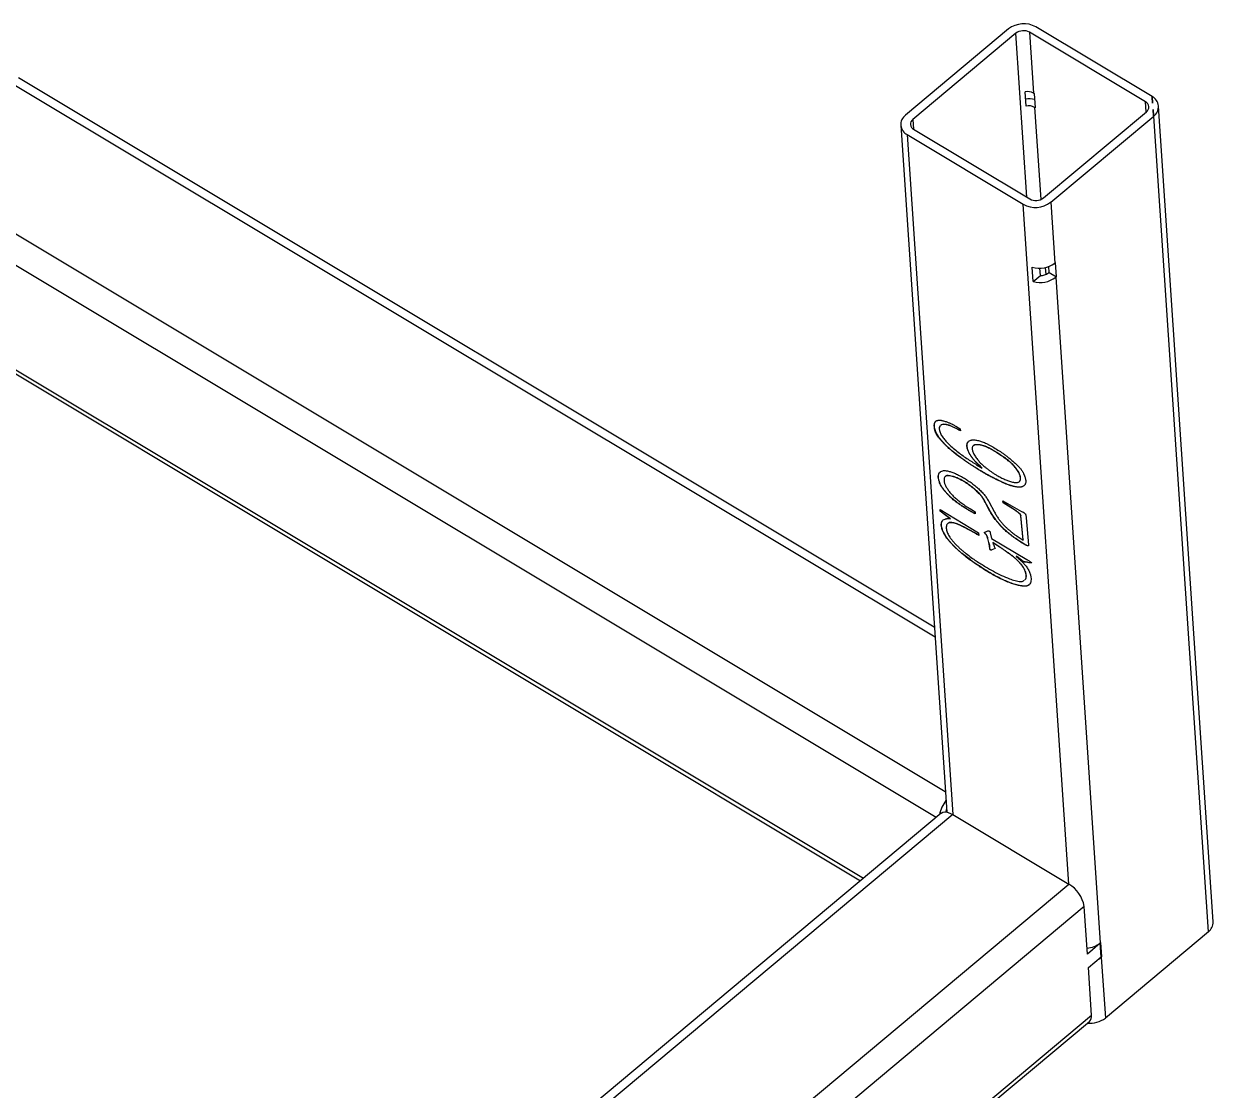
# Model space of a CAD drawing. Header units: millimetres. Extents: x -1590 to 1562, y -1082 to 1503.
# Drawn here: x 949 to 1562, y -146 to 404 of the extents above; entities that cross this region are included whole.
import ezdxf

# ---------------------------------------------------------------- set-up
doc = ezdxf.new("R2010")
doc.units = ezdxf.units.MM

msp = doc.modelspace()

# ---------------------------------------------------------------- linework, layer by layer
at = {"color": 7, "linetype": 'Continuous', "lineweight": 25}
for p, q in [((1456.41, 401.2), (1403.37, 356.79)), ((1460.14, 398.96), (1407.11, 354.55)), ((1526.97, 363.61), (1467.19, 399.49)), ((1467.19, 399.49), (1469.3, 368.11)), ((1530.29, 366.38), (1470.51, 402.27)), ((1418.19, 92.93), (946.69, 375.96)), ((1465.47, 361.51), (1464.98, 368.79)), ((1469.3, 368.11), (1469.67, 367.89)), ((1469.67, 367.89), (1470.16, 360.6)), ((1530.3, 366.28), (1530.29, 366.29)), ((1530.29, 366.29), (1530.29, 366.29)), ((1530.29, 366.29), (1530.56, 363.03)), ((1530.57, 363.04), (1530.3, 366.28)), ((1530.3, 366.21), (1530.3, 366.28)), ((1530.3, 366.21), (1530.3, 366.22)), ((1530.57, 363.04), (1530.3, 366.21)), ((1530.56, 363.03), (1530.57, 363.04)), ((1561.78, -58.78), (1533.63, 361.5)), ((1470.16, 360.6), (1469.78, 360.83)), ((1474.36, 314.18), (1527.39, 358.59)), ((1478.1, 311.94), (1531.13, 356.35)), ((1530.85, 359.7), (1530.84, 359.7)), ((1530.84, 359.7), (1531.12, 356.44)), ((1531.13, 356.45), (1530.85, 359.7)), ((1530.86, 359.63), (1530.85, 359.7)), ((1530.86, 359.63), (1530.85, 359.63)), ((1531.12, 356.45), (1530.86, 359.63)), ((1531.12, 356.44), (1531.13, 356.45)), ((1559.28, -63.93), (1531.13, 356.35)), ((1400.87, 351.64), (1424.57, -2.24)), ((1407.53, 349.53), (1467.31, 313.65)), ((1404.22, 346.75), (1463.99, 310.87)), ((1478.1, 311.94), (1480.2, 280.56)), ((1469.13, 271.12), (1468.64, 278.4)), ((1472.8, 274.19), (1472.55, 277.91)), ((1476.95, 275.51), (1477.28, 275.79)), ((1477.28, 275.79), (1477.08, 278.77)), ((1477.28, 275.79), (1481.02, 273.55)), ((1480.53, 280.83), (1480.2, 280.56)), ((1481.02, 273.55), (1480.53, 280.83)), ((1469.13, 271.12), (1472.8, 274.19)), ((1480.69, 273.27), (1481.02, 273.55)), ((1480.69, 273.27), (1503.65, -69.68)), ((888.65, 257.44), (1380.17, -37.61)), ((1418.23, 196.75), (1418.16, 196.7)), ((1429.19, 196.59), (1431.53, 195.18)), ((1431.53, 195.18), (1431.59, 194.23)), ((1435.08, 186.18), (1435.01, 186.13)), ((1444.4, 186.18), (1444.33, 186.12)), ((1439.89, 174.94), (1439.83, 174.89)), ((1439.99, 176.69), (1442.84, 174.92)), ((1442.9, 174.98), (1442.84, 174.92)), ((1420.28, 170.39), (1420.21, 170.34)), ((1429.34, 170.14), (1429.28, 170.09)), ((1462.58, 170.2), (1462.52, 170.14)), ((1421.12, 153.59), (1440.93, 141.7)), ((1421.18, 152.77), (1421.12, 153.59)), ((1421.25, 152.82), (1421.2, 153.54)), ((1432.5, 155.49), (1432.43, 155.43)), ((1436.74, 153.9), (1439.16, 152.39)), ((1444.43, 157.47), (1444.36, 157.42)), ((1446.46, 153.46), (1444.36, 157.42)), ((1446.52, 153.52), (1444.43, 157.47)), ((1446.52, 153.52), (1446.46, 153.46)), ((1446.47, 157.4), (1448.96, 152.68)), ((1453.5, 158.11), (1463.13, 152.66)), ((1453.57, 157.15), (1453.5, 158.11)), ((1453.63, 157.21), (1453.57, 157.15)), ((1459.95, 153.06), (1453.57, 157.15)), ((1453.63, 157.21), (1453.58, 158.06)), ((1460.02, 153.11), (1453.63, 157.21)), ((1460.02, 153.11), (1459.95, 153.06)), ((1421.25, 152.82), (1421.18, 152.77)), ((1426.42, 148.83), (1421.18, 152.77)), ((1426.49, 148.89), (1421.25, 152.82)), ((1425.29, 148.98), (1426.42, 148.83)), ((1426.49, 148.89), (1426.42, 148.83)), ((1439.16, 152.39), (1439.23, 151.35)), ((1462.72, 150.5), (1462.65, 150.44)), ((1463.91, 137.92), (1462.65, 150.44)), ((1463.97, 137.98), (1462.72, 150.5)), ((1465.46, 149.28), (1466.74, 135.43)), ((1421.87, 145.54), (1421.8, 145.49)), ((1440.93, 141.7), (1441.1, 140.21)), ((1443.93, 141.81), (1445.78, 142.67)), ((1444.7, 140.95), (1443.93, 141.81)), ((1444.76, 141), (1444.01, 141.84)), ((1444.76, 141), (1444.7, 140.95)), ((1446.86, 142.15), (1446.97, 141.63)), ((1446.97, 141.63), (1447.58, 138.76)), ((1445.76, 138.7), (1445.69, 138.64)), ((1446.18, 136.64), (1445.69, 138.64)), ((1446.25, 136.69), (1445.76, 138.7)), ((1446.25, 136.69), (1446.18, 136.64)), ((1446.63, 134.99), (1446.18, 136.64)), ((1446.7, 135.05), (1446.25, 136.69)), ((1446.7, 135.05), (1446.63, 134.99)), ((1446.74, 133.35), (1446.63, 134.99)), ((1446.81, 133.4), (1446.7, 135.05)), ((1447.58, 138.76), (1465.78, 127.84)), ((1448.36, 136.55), (1448.29, 136.49)), ((1450.49, 135.1), (1448.29, 136.49)), ((1450.56, 135.16), (1448.36, 136.55)), ((1450.56, 135.16), (1450.49, 135.1)), ((1460.15, 138.63), (1460.08, 138.57)), ((1460.83, 139.9), (1463.91, 137.92)), ((1463.97, 137.98), (1463.91, 137.92)), ((1446.81, 133.4), (1446.74, 133.35)), ((1449.53, 133.57), (1447.77, 132.79)), ((1447.83, 132.85), (1447.77, 132.79)), ((1449.52, 133.59), (1447.83, 132.85)), ((1449.05, 134.65), (1449.53, 133.57)), ((1460.47, 129.54), (1460.41, 129.48)), ((1463.07, 127.5), (1460.41, 129.48)), ((1463.13, 127.55), (1460.47, 129.54)), ((1438.74, 126.21), (1438.67, 126.15)), ((1463.13, 127.55), (1463.07, 127.5)), ((1463.81, 126.85), (1463.07, 127.5)), ((1463.87, 126.9), (1463.13, 127.55)), ((1463.87, 126.9), (1463.81, 126.85)), ((1464.94, 126.59), (1464.88, 126.54)), ((1466.08, 126.41), (1464.88, 126.54)), ((1466.15, 126.46), (1464.94, 126.59)), ((1466.15, 126.46), (1466.08, 126.41)), ((1467.01, 126.18), (1466.08, 126.41)), ((1467.08, 126.24), (1466.15, 126.46)), ((1467.08, 126.24), (1467.01, 126.18)), ((1465.58, 119.3), (1465.51, 119.25)), ((1421.72, -2.82), (970.74, -380.47)), ((1427.67, -3.48), (1487.45, -39.36)), ((1495.39, -50.85), (951.93, -505.95)), ((1497.03, -75.37), (1495.39, -50.85)), ((1559.28, -63.93), (1506.24, -108.34)), ((1503.66, -69.82), (1497.03, -75.37)), ((1503.56, -69.75), (1503.66, -69.82)), ((1503.98, -69.4), (1503.65, -69.68)), ((1504.13, -76.82), (1503.66, -69.82)), ((1504.47, -76.68), (1503.98, -69.4)), ((1497.5, -82.37), (1504.13, -76.82)), ((1504.11, -76.46), (1504.47, -76.68)), ((1504.14, -76.96), (1504.47, -76.68)), ((1504.14, -76.96), (1506.24, -108.34)), ((1499.14, -106.89), (1497.5, -82.37)), ((404.27, -1026.04), (1498.09, -110.07)), ((405.32, -1022.86), (1499.14, -106.89))]:
    msp.add_line(p, q, dxfattribs=at)
at = {"color": 8, "linetype": 'Continuous', "lineweight": 25}
for p, q in [((1465.8, 314.55), (1460.14, 398.96)), ((1418.54, 87.78), (944.33, 372.43)), ((1527.31, 358.52), (1526.97, 363.61)), ((1530.29, 366.26), (1530.29, 366.29)), ((1469.78, 360.83), (1472.96, 313.35)), ((1407.11, 354.55), (1407.44, 349.58)), ((1404.22, 346.75), (1427.67, -3.48)), ((891.3, 328.02), (1423.86, 8.34)), ((1419.07, -5.04), (885.14, 315.46)), ((1487.45, -39.36), (1463.99, 310.87)), ((1475.31, 278.24), (1475.55, 274.68)), ((888.89, 259.43), (1381.66, -36.36)), ((1427.67, -3.48), (971.1, -385.82)), ((976.55, -467.19), (1487.45, -39.36))]:
    msp.add_line(p, q, dxfattribs=at)
at = {"color": 7, "linetype": 'Continuous', "lineweight": 25, "flags": 128}
for points in [[(1421.72, -2.82), (1422.53, -2.36), (1423.6, -2.17), (1424.85, -2.3), (1426.22, -2.74), (1427.67, -3.48)], [(1502.94, -77.82), (1503, -77.78), (1504.14, -76.96)]]:
    msp.add_lwpolyline(points, dxfattribs=at)
at = {"color": 7, "linetype": 'Continuous', "lineweight": 25}
for centre, radius, start, end in [((1464.27, 391), 12.88, 61.02688, 127.61939), ((1464.07, 393.86), 6.44, 61.02688, 127.61939), ((1466.2, 362.55), 6.36, 60.91076, 101.07697), ((1466.92, 351.51), 13.68, 77.52784, 97.08452), ((1466.69, 355.27), 6.36, 60.91076, 101.07697), ((1525.69, 360.97), 2.93, 305.50198, 64.09982), ((1527.73, 361.12), 5.86, 305.50198, 64.09982), ((1406.78, 352.02), 5.86, 125.50198, 244.09982), ((1408.81, 352.16), 2.93, 125.50198, 244.09982), ((1470.43, 319.28), 6.44, 241.02688, 307.61939), ((1470.23, 322.14), 12.88, 241.02688, 307.61939), ((1472.29, 290.9), 13.02, 253.74146, 307.39685), ((1472.78, 283.62), 13.02, 253.74146, 307.39685), ((1473.08, 280.48), 6.29, 267.47076, 307.93602), ((1438.62, -7.32), 18.16, 142.70276, 168.01514), ((1431.56, -3.47), 7.63, 158.51434, 170.25548), ((1478.9, -53.76), 16.75, 10.00602, 59.29464), ((1555.51, -58.91), 6.27, 306.88515, 1.25979), ((1496.06, -60.04), 12.27, 273.58258, 308.23324), ((1498.42, -98.2), 12.81, 263.89619, 307.65388), ((1495.67, -107.5), 3.53, 313.32878, 10.07948)]:
    msp.add_arc(centre, radius, start, end, dxfattribs=at)
for points, knots in [([(1418.16, 196.7), (1418.17, 197.03), (1418.19, 197.67), (1418.39, 198.43), (1418.69, 199), (1419.16, 199.33), (1419.68, 199.49), (1420.15, 199.64), (1420.64, 199.69), (1421.12, 199.7), (1421.66, 199.62), (1422.27, 199.5), (1423, 199.29), (1423.79, 199.04), (1424.59, 198.77), (1425.34, 198.49), (1426, 198.24), (1426.79, 197.9), (1427.84, 197.38), (1428.71, 196.87), (1429.19, 196.59)], [0, 0, 0, 0, 0.075447, 0.142574, 0.202576, 0.257205, 0.308164, 0.35509, 0.396746, 0.435327, 0.474971, 0.520487, 0.572456, 0.631269, 0.689674, 0.741762, 0.787569, 0.826438, 0.905548, 1, 1, 1, 1]), ([(1439.83, 174.89), (1439.31, 175.21), (1438.34, 175.82), (1436.97, 176.69), (1435.79, 177.45), (1434.43, 178.37), (1432.76, 179.56), (1430.71, 181.07), (1428.65, 182.65), (1427, 184), (1425.72, 185.13), (1424.75, 186.04), (1423.74, 187.07), (1422.69, 188.14), (1421.7, 189.26), (1420.8, 190.36), (1420.03, 191.44), (1419.37, 192.5), (1418.85, 193.55), (1418.47, 194.61), (1418.23, 195.68), (1418.19, 196.35), (1418.16, 196.7)], [0, 0, 0, 0, 0.06058, 0.113979, 0.160207, 0.198892, 0.27311, 0.35624, 0.439458, 0.515871, 0.553235, 0.593185, 0.635628, 0.680701, 0.725366, 0.766528, 0.805473, 0.842181, 0.878213, 0.915985, 0.956364, 1, 1, 1, 1]), ([(1418.23, 196.75), (1418.24, 197.32), (1418.25, 198.28), (1418.75, 198.81), (1418.95, 199.02)], [0, 0, 0, 0, 0.590142, 1, 1, 1, 1]), ([(1439.89, 174.94), (1439.38, 175.27), (1438.4, 175.87), (1437.04, 176.74), (1435.85, 177.5), (1434.5, 178.43), (1432.82, 179.62), (1430.78, 181.13), (1428.72, 182.7), (1427.06, 184.06), (1425.79, 185.18), (1424.81, 186.1), (1423.8, 187.12), (1422.76, 188.19), (1421.77, 189.31), (1420.87, 190.42), (1420.1, 191.5), (1419.44, 192.55), (1418.92, 193.6), (1418.53, 194.66), (1418.3, 195.73), (1418.25, 196.4), (1418.23, 196.75)], [0, 0, 0, 0, 0.06058, 0.113979, 0.160207, 0.198892, 0.27311, 0.35624, 0.439458, 0.515871, 0.553235, 0.593185, 0.635628, 0.680701, 0.725366, 0.766528, 0.805473, 0.842181, 0.878213, 0.915985, 0.956364, 1, 1, 1, 1]), ([(1421.2, 196.7), (1421.11, 196.63), (1420.73, 196.32), (1420.69, 195.13), (1421.02, 193.42), (1421.96, 191.48), (1423.39, 189.7), (1425.14, 187.71), (1427.31, 185.67), (1430.65, 182.92), (1434.9, 179.88), (1438.29, 177.75), (1439.99, 176.69)], [0, 0, 0, 0, 0.020156, 0.089857, 0.159734, 0.229244, 0.299242, 0.369318, 0.474374, 0.579496, 0.789732, 1, 1, 1, 1]), ([(1431.59, 194.23), (1430.6, 194.71), (1428.63, 195.67), (1425.65, 197.11), (1423.35, 197.55), (1421.88, 197.45), (1421.51, 197.02), (1421.39, 196.88)], [0, 0, 0, 0, 0.261338, 0.522555, 0.783172, 0.929799, 1, 1, 1, 1]), ([(1431.66, 194.29), (1430.67, 194.77), (1428.7, 195.72), (1425.71, 197.17), (1423.41, 197.61), (1421.95, 197.51), (1421.57, 197.08), (1421.45, 196.94)], [0, 0, 0, 0, 0.261338, 0.522555, 0.783172, 0.929799, 1, 1, 1, 1]), ([(1435.01, 186.13), (1435, 186.53), (1434.98, 187.29), (1435.25, 188.22), (1435.83, 188.87), (1436.54, 189.23), (1437.26, 189.43), (1437.92, 189.49), (1438.68, 189.49), (1439.82, 189.39), (1441.39, 189.07), (1443.08, 188.51), (1444.52, 187.88), (1445.69, 187.33), (1446.94, 186.66), (1448.69, 185.66), (1450.88, 184.32), (1452.63, 183.16), (1453.48, 182.6)], [0, 0, 0, 0, 0.0568162, 0.1079182, 0.1611444, 0.2228655, 0.2576491, 0.2950859, 0.3350685, 0.3788396, 0.4695961, 0.5621588, 0.6107118, 0.6617366, 0.7161831, 0.7737726, 0.8893673, 1, 1, 1, 1]), ([(1442.84, 174.92), (1442.32, 175.4), (1441.37, 176.26), (1440.07, 177.49), (1438.96, 178.67), (1437.91, 179.89), (1436.94, 181.25), (1436.22, 182.47), (1435.7, 183.52), (1435.4, 184.36), (1435.15, 185.25), (1435.06, 185.83), (1435.01, 186.13)], [0, 0, 0, 0, 0.146374, 0.264572, 0.369373, 0.476321, 0.587511, 0.707981, 0.772648, 0.842124, 0.917419, 1, 1, 1, 1]), ([(1435.08, 186.18), (1435.05, 186.79), (1435, 187.7), (1435.43, 188.19), (1435.57, 188.35)], [0, 0, 0, 0, 0.6725749, 1, 1, 1, 1]), ([(1442.9, 174.98), (1442.38, 175.45), (1441.44, 176.31), (1440.14, 177.55), (1439.02, 178.73), (1437.98, 179.94), (1437.01, 181.3), (1436.28, 182.52), (1435.76, 183.57), (1435.47, 184.41), (1435.21, 185.3), (1435.12, 185.88), (1435.08, 186.18)], [0, 0, 0, 0, 0.146374, 0.264572, 0.369373, 0.476321, 0.587511, 0.707981, 0.772648, 0.842124, 0.917419, 1, 1, 1, 1]), ([(1444.33, 186.12), (1443.68, 186.34), (1442.38, 186.76), (1440.88, 186.98), (1439.82, 186.99), (1439.14, 186.93), (1438.61, 186.74), (1438.2, 186.47), (1437.92, 186.1), (1437.74, 185.67), (1437.67, 185.16), (1437.69, 184.77), (1437.7, 184.58)], [0, 0, 0, 0, 0.207609, 0.412517, 0.509419, 0.597169, 0.676446, 0.748026, 0.814102, 0.877192, 0.938515, 1, 1, 1, 1]), ([(1437.7, 184.58), (1437.76, 184.32), (1437.87, 183.8), (1438.18, 182.96), (1438.61, 182.07), (1439.32, 180.88), (1440.33, 179.45), (1441.46, 178.12), (1442.44, 177.16), (1443.28, 176.38), (1444.24, 175.57), (1445.3, 174.7), (1446.47, 173.82), (1447.72, 172.93), (1449.06, 172.05), (1449.98, 171.49), (1450.45, 171.2)], [0, 0, 0, 0, 0.050248, 0.10118, 0.152756, 0.207432, 0.314731, 0.412985, 0.463922, 0.521214, 0.585995, 0.657337, 0.735109, 0.818016, 0.906226, 1, 1, 1, 1]), ([(1444.4, 186.18), (1443.51, 186.46), (1441.75, 187.03), (1439.82, 187.08), (1438.68, 186.91), (1438.46, 186.62), (1438.44, 186.59)], [0, 0, 0, 0, 0.389036, 0.777889, 0.981351, 1, 1, 1, 1]), ([(1462.52, 170.14), (1462.48, 170.41), (1462.39, 170.94), (1462.07, 171.83), (1461.59, 172.78), (1460.98, 173.77), (1460.28, 174.77), (1459.49, 175.74), (1458.64, 176.67), (1457.42, 177.83), (1455.74, 179.23), (1453.61, 180.73), (1451.37, 182.21), (1449.07, 183.69), (1446.7, 185.09), (1445.14, 185.77), (1444.33, 186.12)], [0, 0, 0, 0, 0.038754, 0.077675, 0.118905, 0.162687, 0.208066, 0.253195, 0.298406, 0.344409, 0.440867, 0.54538, 0.655064, 0.766143, 0.879795, 1, 1, 1, 1]), ([(1462.58, 170.2), (1462.54, 170.46), (1462.46, 170.99), (1462.13, 171.88), (1461.66, 172.83), (1461.05, 173.83), (1460.34, 174.83), (1459.56, 175.8), (1458.71, 176.72), (1457.48, 177.89), (1455.81, 179.29), (1453.67, 180.79), (1451.44, 182.26), (1449.14, 183.74), (1446.77, 185.15), (1445.2, 185.83), (1444.4, 186.18)], [0, 0, 0, 0, 0.038754, 0.077675, 0.118905, 0.162687, 0.208066, 0.253195, 0.298406, 0.344409, 0.440867, 0.54538, 0.655064, 0.766143, 0.879795, 1, 1, 1, 1]), ([(1453.48, 182.6), (1453.93, 182.27), (1454.85, 181.59), (1456.28, 180.46), (1457.8, 179.22), (1459.35, 177.9), (1460.84, 176.57), (1462.13, 175.22), (1463.15, 173.9), (1463.87, 172.65), (1464.36, 171.55), (1464.77, 170.59), (1465.06, 169.79), (1465.14, 169.34), (1465.18, 169.14)], [0, 0, 0, 0, 0.092534, 0.191914, 0.298294, 0.4118, 0.521409, 0.616511, 0.701037, 0.777533, 0.847499, 0.907158, 0.958286, 1, 1, 1, 1]), ([(1420.21, 170.34), (1420.21, 170.56), (1420.22, 171.01), (1420.35, 171.59), (1420.53, 172.13), (1420.92, 172.71), (1421.55, 173.29), (1422.4, 173.6), (1423.19, 173.69), (1423.86, 173.68), (1424.62, 173.58), (1425.73, 173.35), (1427.22, 172.92), (1429.12, 172.12), (1431.09, 171.14), (1433.13, 170.02), (1435.14, 168.83), (1436.46, 167.93), (1437.1, 167.49)], [0, 0, 0, 0, 0.035668, 0.070479, 0.105753, 0.141132, 0.212427, 0.283055, 0.319967, 0.358232, 0.399276, 0.442882, 0.53315, 0.623736, 0.717188, 0.814695, 0.910522, 1, 1, 1, 1]), ([(1420.28, 170.39), (1420.32, 170.89), (1420.4, 171.9), (1420.84, 172.71), (1421.22, 172.94), (1421.27, 172.96)], [0, 0, 0, 0, 0.471333, 0.942798, 1, 1, 1, 1]), ([(1465.18, 169.14), (1465.24, 168.78), (1465.34, 168.06), (1465.23, 167.3), (1465.02, 166.76), (1464.75, 166.39), (1464.42, 165.99), (1463.98, 165.63), (1463.46, 165.32), (1462.81, 165.13), (1462.06, 165.07), (1460.92, 165.15), (1459.39, 165.43), (1457.81, 165.8), (1456.4, 166.27), (1455.13, 166.77), (1453.65, 167.42), (1452.03, 168.18), (1450.44, 168.96), (1449, 169.66), (1447.8, 170.25), (1446.53, 170.89), (1445.12, 171.66), (1443.45, 172.63), (1441.69, 173.72), (1440.47, 174.48), (1439.83, 174.89)], [0, 0, 0, 0, 0.0353416, 0.0704629, 0.0893728, 0.1107954, 0.135385, 0.1630267, 0.1925731, 0.2222578, 0.2537994, 0.2865429, 0.3536498, 0.4199466, 0.4560158, 0.4986809, 0.547717, 0.6031969, 0.6581876, 0.7050255, 0.7444484, 0.7757254, 0.8293349, 0.8821414, 0.9373895, 1, 1, 1, 1]), ([(1464.19, 165.89), (1464.01, 165.72), (1463.5, 165.27), (1462.08, 165.05), (1460.02, 165.36), (1457.7, 165.86), (1454.4, 167.1), (1450.16, 169.18), (1445.07, 171.67), (1441.62, 173.85), (1439.89, 174.94)], [0, 0, 0, 0, 0.04169, 0.115278, 0.213518, 0.31186, 0.410138, 0.60676, 0.803368, 1, 1, 1, 1]), ([(1432.43, 155.43), (1432.02, 155.71), (1431.22, 156.23), (1430.06, 157.06), (1428.99, 157.86), (1427.97, 158.66), (1426.98, 159.53), (1425.96, 160.51), (1424.9, 161.62), (1423.83, 162.82), (1422.83, 164.04), (1421.99, 165.22), (1421.34, 166.33), (1420.92, 167.35), (1420.64, 168.25), (1420.44, 169.04), (1420.27, 169.74), (1420.23, 170.15), (1420.21, 170.34)], [0, 0, 0, 0, 0.077393, 0.14967, 0.216873, 0.279269, 0.341566, 0.408307, 0.480342, 0.557759, 0.633293, 0.701255, 0.762308, 0.819551, 0.873098, 0.920887, 0.962722, 1, 1, 1, 1]), ([(1432.5, 155.49), (1432.08, 155.76), (1431.28, 156.29), (1430.13, 157.12), (1429.05, 157.91), (1428.04, 158.72), (1427.04, 159.58), (1426.03, 160.57), (1424.96, 161.67), (1423.9, 162.87), (1422.89, 164.09), (1422.06, 165.28), (1421.41, 166.39), (1420.98, 167.4), (1420.71, 168.3), (1420.5, 169.1), (1420.33, 169.8), (1420.29, 170.2), (1420.28, 170.39)], [0, 0, 0, 0, 0.077393, 0.14967, 0.216873, 0.279269, 0.341566, 0.408307, 0.480342, 0.557759, 0.633293, 0.701255, 0.762308, 0.819551, 0.873098, 0.920887, 0.962722, 1, 1, 1, 1]), ([(1429.28, 170.09), (1428.87, 170.23), (1428.08, 170.52), (1426.94, 170.85), (1425.91, 171.01), (1424.96, 171.1), (1424.15, 170.96), (1423.58, 170.48), (1423.24, 169.72), (1423.21, 169.03), (1423.2, 168.67)], [0, 0, 0, 0, 0.137616, 0.268397, 0.3955587, 0.5166367, 0.6323746, 0.7461259, 0.8670581, 1, 1, 1, 1]), ([(1423.2, 168.67), (1423.21, 168.47), (1423.23, 168.06), (1423.37, 167.4), (1423.62, 166.69), (1424.04, 165.7), (1424.79, 164.39), (1425.9, 162.83), (1427.22, 161.29), (1428.73, 159.8), (1430.44, 158.36), (1432.35, 156.85), (1434.48, 155.35), (1435.97, 154.39), (1436.74, 153.9)], [0, 0, 0, 0, 0.03911, 0.078007, 0.116965, 0.157796, 0.240608, 0.327268, 0.41765, 0.512478, 0.616418, 0.732222, 0.860271, 1, 1, 1, 1]), ([(1429.34, 170.14), (1428.79, 170.34), (1427.69, 170.75), (1426.14, 171.05), (1424.73, 171.22), (1424.13, 170.86), (1423.87, 170.7)], [0, 0, 0, 0, 0.264745, 0.529332, 0.793941, 1, 1, 1, 1]), ([(1444.36, 157.42), (1444.19, 157.74), (1443.85, 158.35), (1443.33, 159.25), (1442.77, 160.06), (1442.2, 160.83), (1441.54, 161.6), (1440.74, 162.4), (1439.79, 163.3), (1438.32, 164.57), (1436.39, 166.12), (1434.02, 167.69), (1431.64, 169.04), (1430.08, 169.73), (1429.28, 170.09)], [0, 0, 0, 0, 0.052975, 0.101659, 0.147624, 0.189489, 0.234001, 0.286207, 0.346676, 0.416741, 0.562691, 0.705058, 0.849091, 1, 1, 1, 1]), ([(1444.43, 157.47), (1444.25, 157.79), (1443.92, 158.41), (1443.39, 159.3), (1442.84, 160.11), (1442.27, 160.88), (1441.61, 161.65), (1440.81, 162.46), (1439.86, 163.35), (1438.39, 164.62), (1436.45, 166.18), (1434.09, 167.75), (1431.71, 169.1), (1430.15, 169.79), (1429.34, 170.14)], [0, 0, 0, 0, 0.052975, 0.101659, 0.147624, 0.189489, 0.234001, 0.286207, 0.346676, 0.416741, 0.562691, 0.705058, 0.849091, 1, 1, 1, 1]), ([(1437.1, 167.49), (1437.76, 166.99), (1439.09, 165.99), (1440.7, 164.56), (1441.94, 163.41), (1442.77, 162.55), (1443.51, 161.73), (1444.38, 160.65), (1445.41, 159.21), (1446.11, 158.02), (1446.47, 157.4)], [0, 0, 0, 0, 0.186385, 0.374581, 0.466217, 0.549774, 0.627613, 0.698084, 0.841743, 1, 1, 1, 1]), ([(1450.45, 171.2), (1451.1, 170.83), (1452.44, 170.07), (1454.45, 169.11), (1456.47, 168.31), (1458.12, 167.84), (1459.36, 167.6), (1460.2, 167.55), (1460.96, 167.59), (1461.6, 167.77), (1462.13, 168.07), (1462.45, 168.6), (1462.61, 169.28), (1462.55, 169.85), (1462.52, 170.14)], [0, 0, 0, 0, 0.124054, 0.254599, 0.389513, 0.52556, 0.592724, 0.656244, 0.716977, 0.775921, 0.83225, 0.887058, 0.941488, 1, 1, 1, 1]), ([(1462.16, 168.17), (1462.17, 168.17), (1462.44, 168.31), (1462.66, 168.98), (1462.61, 169.79), (1462.58, 170.2)], [0, 0, 0, 0, 0.0104729, 0.5055594, 1, 1, 1, 1]), ([(1439.23, 151.35), (1438.88, 151.54), (1438.22, 151.9), (1437.26, 152.43), (1436.41, 152.93), (1435.36, 153.54), (1434.05, 154.35), (1432.99, 155.06), (1432.43, 155.43)], [0, 0, 0, 0, 0.15459, 0.294714, 0.422007, 0.533366, 0.754521, 1, 1, 1, 1]), ([(1439.3, 151.41), (1438.95, 151.59), (1438.28, 151.95), (1437.33, 152.49), (1436.47, 152.98), (1435.43, 153.59), (1434.12, 154.41), (1433.06, 155.11), (1432.5, 155.49)], [0, 0, 0, 0, 0.15459, 0.294714, 0.422007, 0.533366, 0.754521, 1, 1, 1, 1]), ([(1460.08, 138.57), (1459.67, 138.87), (1458.87, 139.44), (1457.73, 140.32), (1456.67, 141.15), (1455.68, 141.97), (1454.78, 142.75), (1453.97, 143.5), (1453.23, 144.22), (1452.39, 145.14), (1451.46, 146.22), (1450.47, 147.42), (1449.62, 148.5), (1448.67, 149.82), (1447.63, 151.47), (1446.85, 152.78), (1446.46, 153.46)], [0, 0, 0, 0, 0.078821, 0.151838, 0.220382, 0.283869, 0.343076, 0.396831, 0.44662, 0.492369, 0.575322, 0.649668, 0.715032, 0.772692, 0.883273, 1, 1, 1, 1]), ([(1460.15, 138.63), (1459.73, 138.92), (1458.94, 139.49), (1457.8, 140.37), (1456.73, 141.21), (1455.75, 142.03), (1454.85, 142.8), (1454.03, 143.56), (1453.3, 144.28), (1452.45, 145.2), (1451.53, 146.28), (1450.53, 147.47), (1449.68, 148.56), (1448.74, 149.88), (1447.69, 151.52), (1446.92, 152.84), (1446.52, 153.52)], [0, 0, 0, 0, 0.078821, 0.151838, 0.220382, 0.283869, 0.343076, 0.396831, 0.44662, 0.492369, 0.575322, 0.649668, 0.715032, 0.772692, 0.883273, 1, 1, 1, 1]), ([(1462.72, 150.5), (1462.7, 150.66), (1462.68, 150.94), (1462.34, 151.39), (1461.96, 151.68), (1461.48, 152.07), (1460.81, 152.54), (1460.31, 152.91), (1460.02, 153.11)], [0, 0, 0, 0, 0.153374, 0.272425, 0.364769, 0.515435, 0.726903, 1, 1, 1, 1]), ([(1421.8, 145.49), (1421.79, 145.71), (1421.77, 146.14), (1421.84, 146.7), (1421.98, 147.2), (1422.25, 147.78), (1422.79, 148.33), (1423.53, 148.65), (1424.16, 148.81), (1424.58, 148.92), (1424.95, 148.97), (1425.18, 148.98), (1425.29, 148.98)], [0, 0, 0, 0, 0.09358, 0.182533, 0.269119, 0.35434, 0.528513, 0.71402, 0.806251, 0.883533, 0.948131, 1, 1, 1, 1]), ([(1421.87, 145.54), (1421.85, 146.21), (1421.82, 147.13), (1422.3, 147.59), (1422.43, 147.72)], [0, 0, 0, 0, 0.727789, 1, 1, 1, 1]), ([(1448.96, 152.68), (1449.3, 152.06), (1449.94, 150.9), (1450.96, 149.24), (1452.05, 147.73), (1453.21, 146.36), (1454.4, 145.14), (1455.58, 143.97), (1456.88, 142.85), (1458.05, 141.91), (1459.02, 141.16), (1459.69, 140.67), (1460.29, 140.24), (1460.66, 140.01), (1460.83, 139.9)], [0, 0, 0, 0, 0.121119, 0.229157, 0.329517, 0.427744, 0.521998, 0.61074, 0.704466, 0.81362, 0.869251, 0.918889, 0.961936, 1, 1, 1, 1]), ([(1462.65, 150.44), (1462.64, 150.6), (1462.61, 150.89), (1462.27, 151.34), (1461.89, 151.63), (1461.42, 152.01), (1460.75, 152.49), (1460.24, 152.85), (1459.95, 153.06)], [0, 0, 0, 0, 0.153374, 0.272425, 0.364769, 0.515435, 0.726903, 1, 1, 1, 1]), ([(1463.13, 152.66), (1463.31, 152.56), (1463.64, 152.38), (1464.07, 152.13), (1464.37, 151.96), (1464.61, 151.8), (1464.83, 151.61), (1465.08, 151.38), (1465.25, 151.03), (1465.32, 150.62), (1465.42, 150), (1465.45, 149.54), (1465.46, 149.28)], [0, 0, 0, 0, 0.138653, 0.242504, 0.317039, 0.359714, 0.420416, 0.485892, 0.539793, 0.640034, 0.792349, 1, 1, 1, 1]), ([(1438.67, 126.15), (1437.79, 126.79), (1435.97, 128.11), (1433.69, 129.89), (1431.84, 131.43), (1430.45, 132.65), (1429.1, 133.92), (1427.8, 135.22), (1426.6, 136.5), (1425.54, 137.73), (1424.65, 138.89), (1423.93, 139.96), (1423.37, 140.94), (1422.9, 141.8), (1422.55, 142.55), (1422.23, 143.39), (1421.98, 144.37), (1421.86, 145.11), (1421.8, 145.49)], [0, 0, 0, 0, 0.126942, 0.261461, 0.330176, 0.398271, 0.466105, 0.533434, 0.597742, 0.655448, 0.707397, 0.75438, 0.796614, 0.833743, 0.865303, 0.893055, 0.945167, 1, 1, 1, 1]), ([(1438.74, 126.21), (1437.86, 126.85), (1436.04, 128.16), (1433.76, 129.94), (1431.9, 131.49), (1430.52, 132.71), (1429.17, 133.98), (1427.87, 135.28), (1426.67, 136.56), (1425.61, 137.78), (1424.72, 138.94), (1424, 140.02), (1423.43, 141), (1422.97, 141.86), (1422.61, 142.6), (1422.29, 143.45), (1422.05, 144.43), (1421.93, 145.16), (1421.87, 145.54)], [0, 0, 0, 0, 0.126942, 0.261461, 0.330176, 0.398271, 0.466105, 0.533434, 0.597742, 0.655448, 0.707397, 0.75438, 0.796614, 0.833743, 0.865303, 0.893055, 0.945167, 1, 1, 1, 1]), ([(1441.1, 140.21), (1440.76, 140.42), (1440.01, 140.87), (1438.85, 141.57), (1437.61, 142.3), (1436.54, 142.89), (1435.65, 143.38), (1434.89, 143.77), (1434.03, 144.23), (1432.81, 144.83), (1431.34, 145.55), (1429.71, 146.22), (1428.23, 146.69), (1427.13, 146.82), (1426.29, 146.85), (1425.76, 146.75), (1425.31, 146.59), (1424.86, 146.24), (1424.45, 145.59), (1424.37, 144.87), (1424.33, 144.49)], [0, 0, 0, 0, 0.051388, 0.111431, 0.174728, 0.237534, 0.271141, 0.309683, 0.352584, 0.401029, 0.494896, 0.57669, 0.6523, 0.73092, 0.769338, 0.805076, 0.838354, 0.870488, 0.933166, 1, 1, 1, 1]), ([(1424.33, 144.49), (1424.35, 144.17), (1424.39, 143.55), (1424.64, 142.52), (1425.02, 141.47), (1425.54, 140.39), (1426.22, 139.27), (1427.08, 138.1), (1428.1, 136.87), (1429.28, 135.62), (1430.55, 134.35), (1431.87, 133.14), (1433.21, 131.97), (1434.99, 130.54), (1437.17, 128.91), (1439.7, 127.16), (1442.15, 125.6), (1443.75, 124.63), (1444.55, 124.14)], [0, 0, 0, 0, 0.04294, 0.083349, 0.123646, 0.163272, 0.204759, 0.249858, 0.29949, 0.354079, 0.41151, 0.468829, 0.525993, 0.583086, 0.69442, 0.798848, 0.899696, 1, 1, 1, 1]), ([(1441.16, 140.27), (1439.5, 141.27), (1436.16, 143.27), (1432.04, 145.36), (1428.79, 146.68), (1426.88, 146.93), (1425.63, 146.88), (1425.32, 146.52), (1425.26, 146.45)], [0, 0, 0, 0, 0.2930296, 0.5860269, 0.7325247, 0.8788521, 0.9762837, 1, 1, 1, 1]), ([(1445.69, 138.64), (1445.66, 138.78), (1445.59, 139.15), (1445.34, 139.77), (1445.09, 140.41), (1444.81, 140.8), (1444.7, 140.95)], [0, 0, 0, 0, 0.191517, 0.498743, 0.8058, 1, 1, 1, 1]), ([(1445.76, 138.7), (1445.73, 138.84), (1445.65, 139.2), (1445.4, 139.83), (1445.16, 140.47), (1444.87, 140.85), (1444.76, 141)], [0, 0, 0, 0, 0.191517, 0.498743, 0.8058, 1, 1, 1, 1]), ([(1445.78, 142.67), (1445.87, 142.68), (1446.05, 142.72), (1446.39, 142.57), (1446.68, 142.39), (1446.81, 142.22), (1446.86, 142.15)], [0, 0, 0, 0, 0.316288, 0.601624, 0.845531, 1, 1, 1, 1]), ([(1448.29, 136.49), (1448.38, 136.27), (1448.53, 135.87), (1448.76, 135.34), (1448.91, 134.95), (1449.01, 134.74), (1449.05, 134.65)], [0, 0, 0, 0, 0.3627987, 0.6524748, 0.8639913, 1, 1, 1, 1]), ([(1465.51, 119.25), (1465.5, 119.56), (1465.48, 120.2), (1465.19, 121.3), (1464.74, 122.48), (1464.02, 123.74), (1463.11, 125.05), (1461.96, 126.38), (1460.67, 127.72), (1459.24, 128.95), (1457.76, 130.14), (1456.27, 131.21), (1454.82, 132.22), (1453.41, 133.19), (1451.98, 134.15), (1451, 134.78), (1450.49, 135.1)], [0, 0, 0, 0, 0.055928, 0.112384, 0.170759, 0.230851, 0.295374, 0.367051, 0.443667, 0.523351, 0.605337, 0.687424, 0.766801, 0.841311, 0.916893, 1, 1, 1, 1]), ([(1465.58, 119.3), (1465.56, 119.62), (1465.54, 120.26), (1465.25, 121.36), (1464.8, 122.53), (1464.09, 123.79), (1463.18, 125.11), (1462.03, 126.43), (1460.74, 127.77), (1459.31, 129.01), (1457.83, 130.19), (1456.33, 131.27), (1454.88, 132.28), (1453.48, 133.24), (1452.04, 134.21), (1451.07, 134.83), (1450.56, 135.16)], [0, 0, 0, 0, 0.055928, 0.112384, 0.170759, 0.230851, 0.295374, 0.367051, 0.443667, 0.523351, 0.605337, 0.687424, 0.766801, 0.841311, 0.916893, 1, 1, 1, 1]), ([(1466.74, 135.43), (1466.76, 135.26), (1466.78, 134.93), (1466.45, 134.82), (1466.04, 134.92), (1465.54, 135.15), (1464.89, 135.5), (1463.75, 136.16), (1462.13, 137.18), (1460.78, 138.09), (1460.08, 138.57)], [0, 0, 0, 0, 0.069572, 0.138129, 0.184213, 0.251324, 0.341193, 0.454293, 0.714292, 1, 1, 1, 1]), ([(1466.62, 134.97), (1466.59, 134.95), (1466.49, 134.86), (1466.12, 134.98), (1465.23, 135.38), (1463.22, 136.56), (1461.37, 137.8), (1460.15, 138.63)], [0, 0, 0, 0, 0.023658, 0.093506, 0.163276, 0.442143, 1, 1, 1, 1]), ([(1447.77, 132.79), (1447.68, 132.73), (1447.55, 132.63), (1447.27, 132.62), (1447.09, 132.82), (1446.93, 132.95), (1446.83, 133.15), (1446.77, 133.27), (1446.74, 133.35)], [0, 0, 0, 0, 0.347684, 0.526033, 0.647272, 0.746954, 0.855934, 1, 1, 1, 1]), ([(1447.83, 132.85), (1447.75, 132.78), (1447.62, 132.69), (1447.34, 132.68), (1447.16, 132.88), (1447, 133), (1446.89, 133.2), (1446.84, 133.33), (1446.81, 133.4)], [0, 0, 0, 0, 0.347684, 0.526033, 0.647272, 0.746954, 0.855934, 1, 1, 1, 1]), ([(1460.41, 129.48), (1460.63, 129.27), (1461.18, 128.76), (1462.12, 127.91), (1463.28, 126.83), (1464.32, 125.76), (1465.19, 124.8), (1465.79, 123.99), (1466.34, 123.13), (1466.83, 122.24), (1467.25, 121.35), (1467.57, 120.47), (1467.81, 119.63), (1467.88, 119.11), (1467.92, 118.86)], [0, 0, 0, 0, 0.0665685, 0.1608766, 0.2769294, 0.4089062, 0.4786118, 0.5496068, 0.6219403, 0.6984081, 0.7755952, 0.8495749, 0.9251167, 1, 1, 1, 1]), ([(1467.92, 118.86), (1467.97, 118.39), (1468.08, 117.46), (1467.88, 116.31), (1467.48, 115.37), (1466.97, 114.77), (1466.44, 114.44), (1465.94, 114.27), (1465.36, 114.15), (1464.68, 114.11), (1463.9, 114.14), (1463.02, 114.23), (1462.04, 114.4), (1460.96, 114.63), (1459.78, 114.95), (1458.51, 115.36), (1457.17, 115.84), (1455.31, 116.6), (1453.03, 117.6), (1450.35, 118.95), (1447.65, 120.47), (1444.81, 122.13), (1441.79, 124), (1439.73, 125.42), (1438.67, 126.15)], [0, 0, 0, 0, 0.040297, 0.08035, 0.119463, 0.157607, 0.177007, 0.197574, 0.220151, 0.244278, 0.270518, 0.29898, 0.330426, 0.364243, 0.400275, 0.437654, 0.47741, 0.518652, 0.599493, 0.673537, 0.746948, 0.826943, 0.911509, 1, 1, 1, 1]), ([(1466.81, 114.85), (1466.64, 114.69), (1466.1, 114.18), (1464.4, 114.13), (1462.07, 114.4), (1459.33, 115.13), (1455.54, 116.52), (1450.66, 118.8), (1444.71, 122.21), (1440.73, 124.87), (1438.74, 126.21)], [0, 0, 0, 0, 0.034693, 0.10886, 0.207836, 0.306844, 0.405876, 0.60388, 0.801958, 1, 1, 1, 1]), ([(1444.55, 124.14), (1445.94, 123.34), (1448.71, 121.73), (1452.82, 119.64), (1456.53, 118.04), (1459.78, 116.98), (1462.27, 116.45), (1463.92, 116.6), (1464.43, 117.08), (1464.61, 117.25)], [0, 0, 0, 0, 0.190318, 0.380642, 0.570887, 0.713603, 0.856098, 0.951015, 1, 1, 1, 1]), ([(1464.88, 126.54), (1464.69, 126.55), (1464.36, 126.59), (1463.97, 126.77), (1463.81, 126.85)], [0, 0, 0, 0, 0.5631158, 1, 1, 1, 1]), ([(1464.94, 126.59), (1464.76, 126.61), (1464.42, 126.64), (1464.04, 126.82), (1463.87, 126.9)], [0, 0, 0, 0, 0.5631158, 1, 1, 1, 1]), ([(1465.78, 127.84), (1465.99, 127.71), (1466.38, 127.48), (1466.92, 127.14), (1467.38, 126.85), (1467.75, 126.62), (1468.04, 126.44), (1468.22, 126.29), (1468.35, 126.21), (1468.41, 126.04), (1468.04, 126.15), (1467.77, 126.07), (1467.36, 126.1), (1467.11, 126.16), (1467.01, 126.18)], [0, 0, 0, 0, 0.146407, 0.275169, 0.381218, 0.46708, 0.532905, 0.57648, 0.602834, 0.610817, 0.677075, 0.800996, 0.923103, 1, 1, 1, 1]), ([(1468.32, 126.14), (1468.29, 126.15), (1468.16, 126.17), (1467.77, 126.15), (1467.38, 126.2), (1467.08, 126.24)], [0, 0, 0, 0, 0.077906, 0.288823, 1, 1, 1, 1]), ([(1464.75, 117.35), (1464.89, 117.45), (1465.43, 117.79), (1465.48, 118.63), (1465.51, 119.25)], [0, 0, 0, 0, 0.263905, 1, 1, 1, 1]), ([(1464.81, 117.41), (1464.96, 117.5), (1465.49, 117.85), (1465.54, 118.69), (1465.58, 119.3)], [0, 0, 0, 0, 0.263905, 1, 1, 1, 1])]:
    msp.add_open_spline(points, degree=3, knots=knots, dxfattribs=at)

doc.saveas('drawing.dxf')
